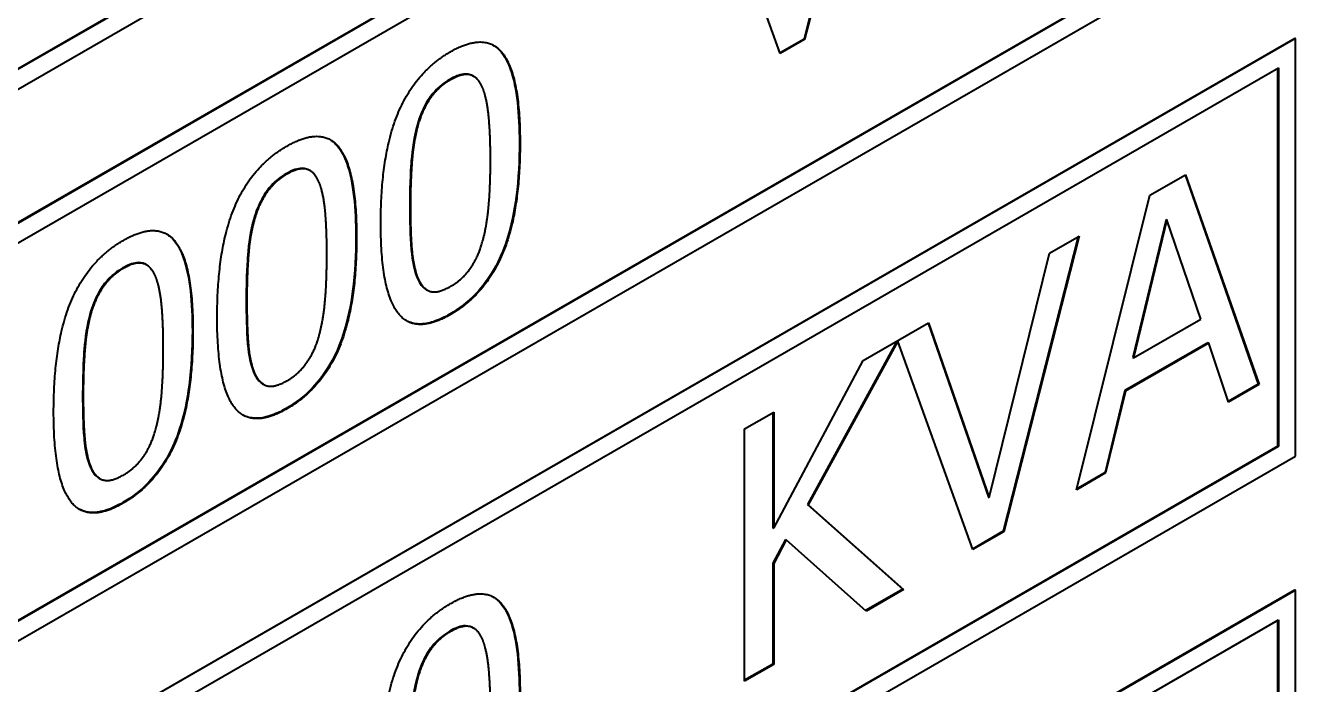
# Model space of a CAD drawing. Header units: inches. Extents: x 0 to 4752, y 0 to 3360.
# Drawn here: x 4292.37 to 4302.92, y 2277.15 to 2282.62 of the extents above; entities that cross this region are included whole.
import ezdxf

# ---------------------------------------------------------------- set-up
doc = ezdxf.new("R2010")
doc.units = ezdxf.units.IN
doc.header["$MEASUREMENT"] = 0
doc.layers.add('POWER SUPPLY CASE OUTLINE$0$가시적인 것(ISO)', color=3, linetype='Continuous', lineweight=40)
doc.layers.add('POWER SUPPLY CASE OUTLINE$0$가시적인 좁은 것(ISO)', color=3, linetype='Continuous', lineweight=35)

msp = doc.modelspace()

# ---------------------------------------------------------------- linework, layer by layer
at = {"layer": 'POWER SUPPLY CASE OUTLINE$0$가시적인 것(ISO)'}
for p, q in [((4284.108, 2277.537), (4302.77, 2288.284)), ((4283.967, 2277.286), (4302.918, 2288.199)), ((4302.776, 2288.281), (4284.108, 2277.531)), ((4283.961, 2276.177), (4302.912, 2287.09)), ((4302.918, 2287.087), (4283.967, 2276.174)), ((4284.108, 2276.092), (4302.776, 2286.842)), ((4299.32, 2284.411), (4298.835, 2282.503)), ((4299.328, 2284.415), (4298.84, 2282.499)), ((4284.108, 2272.959), (4302.77, 2283.706)), ((4302.776, 2283.702), (4284.108, 2272.952)), ((4298.638, 2282.383), (4298.151, 2283.737)), ((4283.967, 2272.707), (4302.918, 2283.62)), ((4283.961, 2271.599), (4302.912, 2282.512)), ((4302.918, 2282.508), (4283.967, 2271.596)), ((4298.835, 2282.503), (4298.636, 2282.388)), ((4298.84, 2282.499), (4298.638, 2282.383)), ((4298.835, 2282.503), (4298.84, 2282.499)), ((4302.912, 2282.512), (4302.918, 2282.508)), ((4302.918, 2279.042), (4302.918, 2282.508)), ((4284.108, 2271.514), (4302.776, 2282.264)), ((4296.085, 2282.197), (4296.091, 2282.194)), ((4302.77, 2279.127), (4302.77, 2282.26)), ((4302.776, 2282.264), (4302.776, 2279.124)), ((4294.727, 2281.415), (4294.733, 2281.411)), ((4301.707, 2281.207), (4302.003, 2281.378)), ((4302, 2281.376), (4302.608, 2279.639)), ((4302.003, 2281.378), (4302.614, 2279.636)), ((4301.097, 2278.763), (4301.707, 2281.207)), ((4301.844, 2281.007), (4301.565, 2279.861)), ((4301.849, 2281.004), (4301.571, 2279.858)), ((4301.844, 2281.007), (4301.849, 2281.004)), ((4302.13, 2280.18), (4301.849, 2281.004)), ((4301.111, 2280.864), (4300.49, 2278.42)), ((4301.119, 2280.868), (4300.495, 2278.416)), ((4300.874, 2280.727), (4301.119, 2280.868)), ((4300.372, 2278.7), (4300.874, 2280.727)), ((4293.369, 2280.633), (4293.374, 2280.629)), ((4295.698, 2280.425), (4295.704, 2280.421)), ((4301.571, 2279.858), (4302.13, 2280.18)), ((4299.325, 2279.835), (4299.87, 2280.149)), ((4299.867, 2280.147), (4300.367, 2278.703)), ((4299.87, 2280.149), (4300.372, 2278.7)), ((4299.607, 2279.998), (4298.863, 2278.641)), ((4299.614, 2279.996), (4298.869, 2278.638)), ((4299.609, 2279.999), (4299.614, 2279.996)), ((4300.236, 2278.267), (4299.614, 2279.996)), ((4302.19, 2279.984), (4301.499, 2279.586)), ((4302.196, 2279.981), (4301.505, 2279.583)), ((4302.19, 2279.984), (4302.196, 2279.981)), ((4302.36, 2279.49), (4302.196, 2279.981)), ((4301.565, 2279.861), (4301.571, 2279.858)), ((4298.583, 2278.446), (4299.325, 2279.835)), ((4294.34, 2279.643), (4294.345, 2279.639)), ((4302.608, 2279.639), (4302.358, 2279.496)), ((4302.614, 2279.636), (4302.36, 2279.49)), ((4302.608, 2279.639), (4302.614, 2279.636)), ((4301.499, 2279.586), (4301.335, 2278.906)), ((4301.505, 2279.583), (4301.34, 2278.903)), ((4301.499, 2279.586), (4301.505, 2279.583)), ((4298.342, 2279.269), (4298.583, 2279.408)), ((4298.577, 2279.404), (4298.577, 2278.449)), ((4298.583, 2279.408), (4298.583, 2278.446)), ((4298.342, 2277.176), (4298.342, 2279.269)), ((4284.108, 2268.381), (4302.77, 2279.127)), ((4302.776, 2279.124), (4284.108, 2268.374)), ((4302.77, 2279.127), (4302.776, 2279.124)), ((4283.967, 2268.129), (4302.918, 2279.042)), ((4301.34, 2278.903), (4301.097, 2278.763)), ((4301.335, 2278.906), (4301.099, 2278.77)), ((4301.335, 2278.906), (4301.34, 2278.903)), ((4292.981, 2278.86), (4292.987, 2278.857)), ((4300.367, 2278.703), (4300.372, 2278.7)), ((4298.863, 2278.641), (4299.657, 2277.94)), ((4298.863, 2278.641), (4298.869, 2278.638)), ((4298.869, 2278.638), (4299.662, 2277.937)), ((4298.577, 2278.449), (4298.583, 2278.446)), ((4300.49, 2278.42), (4300.234, 2278.272)), ((4300.495, 2278.416), (4300.236, 2278.267)), ((4300.49, 2278.42), (4300.495, 2278.416)), ((4298.682, 2278.352), (4298.577, 2278.154)), ((4298.688, 2278.349), (4298.583, 2278.151)), ((4298.682, 2278.352), (4298.688, 2278.349)), ((4299.35, 2277.757), (4298.688, 2278.349)), ((4298.577, 2278.154), (4298.577, 2277.318)), ((4298.577, 2278.154), (4298.583, 2278.151)), ((4298.583, 2278.151), (4298.583, 2277.315)), ((4283.961, 2267.021), (4302.912, 2277.933)), ((4302.918, 2277.93), (4283.967, 2267.017)), ((4299.657, 2277.94), (4299.345, 2277.761)), ((4299.662, 2277.937), (4299.35, 2277.757)), ((4299.657, 2277.94), (4299.662, 2277.937)), ((4302.912, 2277.933), (4302.918, 2277.93)), ((4302.918, 2274.464), (4302.918, 2277.93)), ((4284.108, 2266.935), (4302.776, 2277.685)), ((4302.77, 2274.549), (4302.77, 2277.682)), ((4302.776, 2277.685), (4302.776, 2274.546)), ((4296.085, 2277.619), (4296.091, 2277.615)), ((4298.577, 2277.318), (4298.342, 2277.183)), ((4298.583, 2277.315), (4298.342, 2277.176)), ((4298.577, 2277.318), (4298.583, 2277.315))]:
    msp.add_line(p, q, dxfattribs=at)
for points in [[(4295.32, 2280.973), (4295.32, 2281.54), (4295.603, 2282.227), (4295.899, 2282.398)], [(4295.899, 2282.398), (4296.197, 2282.569), (4296.477, 2282.188), (4296.477, 2281.642)], [(4295.899, 2282.165), (4295.798, 2282.107), (4295.667, 2281.922), (4295.629, 2281.789)], [(4296.165, 2282.101), (4296.128, 2282.187), (4296, 2282.224), (4295.899, 2282.165)], [(4296.231, 2281.5), (4296.231, 2281.715), (4296.201, 2282.015), (4296.165, 2282.101)], [(4295.629, 2281.789), (4295.593, 2281.661), (4295.566, 2281.321), (4295.566, 2281.115)], [(4294.541, 2281.615), (4294.839, 2281.787), (4295.119, 2281.405), (4295.119, 2280.859)], [(4296.477, 2281.642), (4296.477, 2281.078), (4296.194, 2280.388), (4295.899, 2280.218)], [(4293.961, 2280.191), (4293.961, 2280.758), (4294.244, 2281.445), (4294.541, 2281.615)], [(4294.806, 2281.319), (4294.77, 2281.405), (4294.642, 2281.441), (4294.541, 2281.383)], [(4296.166, 2280.825), (4296.201, 2280.949), (4296.231, 2281.284), (4296.231, 2281.5)], [(4294.541, 2281.383), (4294.44, 2281.325), (4294.309, 2281.139), (4294.271, 2281.007)], [(4294.872, 2280.717), (4294.872, 2280.933), (4294.843, 2281.233), (4294.806, 2281.319)], [(4295.566, 2281.115), (4295.566, 2280.895), (4295.59, 2280.613), (4295.628, 2280.52)], [(4294.271, 2281.007), (4294.234, 2280.879), (4294.208, 2280.538), (4294.208, 2280.333)], [(4293.182, 2280.833), (4293.48, 2281.005), (4293.76, 2280.623), (4293.76, 2280.077)], [(4295.899, 2280.218), (4295.6, 2280.046), (4295.32, 2280.422), (4295.32, 2280.973)], [(4292.603, 2279.409), (4292.603, 2279.975), (4292.886, 2280.662), (4293.182, 2280.833)], [(4295.119, 2280.859), (4295.119, 2280.296), (4294.836, 2279.606), (4294.541, 2279.436)], [(4295.899, 2280.451), (4295.999, 2280.508), (4296.129, 2280.693), (4296.166, 2280.825)], [(4294.808, 2280.043), (4294.843, 2280.166), (4294.872, 2280.502), (4294.872, 2280.717)], [(4293.182, 2280.601), (4293.081, 2280.542), (4292.951, 2280.357), (4292.912, 2280.225)], [(4293.448, 2280.537), (4293.411, 2280.622), (4293.284, 2280.659), (4293.182, 2280.601)], [(4293.514, 2279.935), (4293.514, 2280.151), (4293.485, 2280.451), (4293.448, 2280.537)], [(4295.628, 2280.52), (4295.663, 2280.432), (4295.794, 2280.39), (4295.899, 2280.451)], [(4294.208, 2280.333), (4294.208, 2280.113), (4294.231, 2279.831), (4294.269, 2279.738)], [(4292.912, 2280.225), (4292.876, 2280.097), (4292.849, 2279.756), (4292.849, 2279.551)], [(4294.541, 2279.436), (4294.241, 2279.264), (4293.961, 2279.64), (4293.961, 2280.191)], [(4293.76, 2280.077), (4293.76, 2279.514), (4293.477, 2278.824), (4293.182, 2278.654)], [(4294.541, 2279.668), (4294.641, 2279.726), (4294.771, 2279.911), (4294.808, 2280.043)], [(4293.449, 2279.26), (4293.485, 2279.384), (4293.514, 2279.72), (4293.514, 2279.935)], [(4294.269, 2279.738), (4294.305, 2279.649), (4294.435, 2279.607), (4294.541, 2279.668)], [(4292.849, 2279.551), (4292.849, 2279.33), (4292.873, 2279.049), (4292.911, 2278.955)], [(4293.182, 2278.654), (4292.883, 2278.481), (4292.603, 2278.858), (4292.603, 2279.409)], [(4293.182, 2278.886), (4293.282, 2278.944), (4293.413, 2279.129), (4293.449, 2279.26)], [(4292.911, 2278.955), (4292.946, 2278.867), (4293.077, 2278.825), (4293.182, 2278.886)], [(4295.899, 2277.819), (4296.197, 2277.991), (4296.477, 2277.609), (4296.477, 2277.063)], [(4295.32, 2276.395), (4295.32, 2276.962), (4295.603, 2277.649), (4295.899, 2277.819)], [(4296.165, 2277.523), (4296.128, 2277.609), (4296, 2277.645), (4295.899, 2277.587)], [(4295.899, 2277.587), (4295.798, 2277.529), (4295.667, 2277.343), (4295.629, 2277.211)], [(4296.231, 2276.921), (4296.231, 2277.137), (4296.201, 2277.437), (4296.165, 2277.523)], [(4295.629, 2277.211), (4295.593, 2277.083), (4295.566, 2276.742), (4295.566, 2276.537)]]:
    msp.add_open_spline(points, degree=2, dxfattribs=at)
for points, knots in [([(4296.257, 2282.451), (4296.265, 2282.446), (4296.273, 2282.441), (4296.311, 2282.411), (4296.356, 2282.364), (4296.453, 2282.098), (4296.471, 2281.875), (4296.471, 2281.645)], [-0.1967538, -0.1967538, -0.1967538, -0.1967538, -0.1778314, -0.1778314, -0.1056911, -0.1056911, 0, 0, 0, 0]), ([(4295.893, 2282.169), (4295.871, 2282.156), (4295.848, 2282.141), (4295.806, 2282.107), (4295.787, 2282.089), (4295.749, 2282.048), (4295.721, 2282.014), (4295.662, 2281.908), (4295.64, 2281.849), (4295.624, 2281.793)], [-0.08997993, -0.08997993, -0.08997993, -0.08997993, -0.06661875, -0.06661875, -0.04544513, -0.04544513, -0.02339217, -0.02339217, 0, 0, 0, 0]), ([(4296.085, 2282.197), (4296.085, 2282.198), (4296.084, 2282.198), (4296.055, 2282.213), (4296.029, 2282.214), (4295.972, 2282.207), (4295.932, 2282.191), (4295.893, 2282.169)], [-0.03284508, -0.03284508, -0.03284508, -0.03284508, -0.03244493, -0.03244493, -0.02060767, -0.02060767, 0, 0, 0, 0]), ([(4295.624, 2281.793), (4295.595, 2281.693), (4295.581, 2281.587), (4295.57, 2281.449), (4295.56, 2281.323), (4295.56, 2281.119)], [-0.2872609, -0.2872609, -0.2872609, -0.2872609, -0.0939422, -0.0939422, 0, 0, 0, 0]), ([(4294.898, 2281.669), (4294.907, 2281.664), (4294.915, 2281.658), (4294.952, 2281.629), (4294.998, 2281.582), (4295.094, 2281.316), (4295.113, 2281.093), (4295.113, 2280.863)], [-0.1967538, -0.1967538, -0.1967538, -0.1967538, -0.1778314, -0.1778314, -0.1056911, -0.1056911, 0, 0, 0, 0]), ([(4296.471, 2281.645), (4296.471, 2281.502), (4296.465, 2281.348), (4296.429, 2281.078), (4296.404, 2280.951), (4296.341, 2280.76), (4296.307, 2280.674), (4296.214, 2280.513), (4296.165, 2280.448), (4296.041, 2280.319), (4295.967, 2280.264), (4295.893, 2280.221)], [-0.2680321, -0.2680321, -0.2680321, -0.2680321, -0.1780903, -0.1780903, -0.1090851, -0.1090851, -0.0707526, -0.0707526, -0.0392192, -0.0392192, 0, 0, 0, 0]), ([(4294.727, 2281.415), (4294.726, 2281.415), (4294.725, 2281.416), (4294.697, 2281.431), (4294.67, 2281.432), (4294.613, 2281.425), (4294.574, 2281.409), (4294.535, 2281.386)], [-0.03284508, -0.03284508, -0.03284508, -0.03284508, -0.03244493, -0.03244493, -0.02060767, -0.02060767, 0, 0, 0, 0]), ([(4294.535, 2281.386), (4294.513, 2281.373), (4294.49, 2281.358), (4294.448, 2281.325), (4294.428, 2281.307), (4294.39, 2281.265), (4294.363, 2281.231), (4294.304, 2281.125), (4294.282, 2281.067), (4294.265, 2281.01)], [-0.08997993, -0.08997993, -0.08997993, -0.08997993, -0.06661875, -0.06661875, -0.04544513, -0.04544513, -0.02339217, -0.02339217, 0, 0, 0, 0]), ([(4295.56, 2281.119), (4295.56, 2281.002), (4295.563, 2280.869), (4295.576, 2280.713), (4295.586, 2280.612), (4295.622, 2280.523)], [-0.189822, -0.189822, -0.189822, -0.189822, -0.0541151, -0.0541151, 0, 0, 0, 0]), ([(4294.265, 2281.01), (4294.237, 2280.911), (4294.222, 2280.805), (4294.212, 2280.667), (4294.202, 2280.541), (4294.202, 2280.336)], [-0.2872609, -0.2872609, -0.2872609, -0.2872609, -0.0939422, -0.0939422, 0, 0, 0, 0]), ([(4293.54, 2280.887), (4293.548, 2280.882), (4293.556, 2280.876), (4293.594, 2280.847), (4293.64, 2280.8), (4293.736, 2280.534), (4293.755, 2280.311), (4293.755, 2280.08)], [-0.1967538, -0.1967538, -0.1967538, -0.1967538, -0.1778314, -0.1778314, -0.1056911, -0.1056911, 0, 0, 0, 0]), ([(4295.113, 2280.863), (4295.113, 2280.72), (4295.106, 2280.565), (4295.071, 2280.296), (4295.046, 2280.168), (4294.983, 2279.978), (4294.949, 2279.892), (4294.855, 2279.731), (4294.807, 2279.666), (4294.683, 2279.537), (4294.609, 2279.482), (4294.535, 2279.439)], [-0.2680321, -0.2680321, -0.2680321, -0.2680321, -0.1780903, -0.1780903, -0.1090851, -0.1090851, -0.0707526, -0.0707526, -0.0392192, -0.0392192, 0, 0, 0, 0]), ([(4293.177, 2280.604), (4293.154, 2280.591), (4293.132, 2280.576), (4293.09, 2280.543), (4293.07, 2280.525), (4293.032, 2280.483), (4293.004, 2280.449), (4292.945, 2280.343), (4292.923, 2280.285), (4292.907, 2280.228)], [-0.08997993, -0.08997993, -0.08997993, -0.08997993, -0.06661875, -0.06661875, -0.04544513, -0.04544513, -0.02339217, -0.02339217, 0, 0, 0, 0]), ([(4293.369, 2280.633), (4293.368, 2280.633), (4293.367, 2280.634), (4293.338, 2280.649), (4293.312, 2280.65), (4293.255, 2280.643), (4293.216, 2280.626), (4293.177, 2280.604)], [-0.03284508, -0.03284508, -0.03284508, -0.03284508, -0.03244493, -0.03244493, -0.02060767, -0.02060767, 0, 0, 0, 0]), ([(4295.622, 2280.523), (4295.631, 2280.5), (4295.643, 2280.479), (4295.668, 2280.446), (4295.682, 2280.434), (4295.698, 2280.425)], [-0.0500509, -0.0500509, -0.0500509, -0.0500509, -0.04141394, -0.04141394, -0.03402, -0.03402, -0.03402, -0.03402]), ([(4294.202, 2280.336), (4294.202, 2280.22), (4294.205, 2280.086), (4294.218, 2279.931), (4294.227, 2279.83), (4294.264, 2279.741)], [-0.189822, -0.189822, -0.189822, -0.189822, -0.0541151, -0.0541151, 0, 0, 0, 0]), ([(4292.907, 2280.228), (4292.878, 2280.129), (4292.864, 2280.023), (4292.853, 2279.885), (4292.844, 2279.759), (4292.844, 2279.554)], [-0.2872609, -0.2872609, -0.2872609, -0.2872609, -0.0939422, -0.0939422, 0, 0, 0, 0]), ([(4295.893, 2280.221), (4295.848, 2280.195), (4295.801, 2280.173), (4295.716, 2280.145), (4295.676, 2280.138), (4295.599, 2280.14), (4295.564, 2280.149), (4295.533, 2280.167)], [-0.4075803, -0.4075803, -0.4075803, -0.4075803, -0.3359098, -0.3359098, -0.270443, -0.270443, -0.2011203, -0.2011203, -0.2011203, -0.2011203]), ([(4293.755, 2280.08), (4293.755, 2279.938), (4293.748, 2279.783), (4293.712, 2279.513), (4293.688, 2279.386), (4293.624, 2279.195), (4293.591, 2279.11), (4293.497, 2278.949), (4293.448, 2278.884), (4293.324, 2278.754), (4293.251, 2278.7), (4293.177, 2278.657)], [-0.2680321, -0.2680321, -0.2680321, -0.2680321, -0.1780903, -0.1780903, -0.1090851, -0.1090851, -0.0707526, -0.0707526, -0.0392192, -0.0392192, 0, 0, 0, 0]), ([(4294.264, 2279.741), (4294.273, 2279.718), (4294.284, 2279.697), (4294.31, 2279.664), (4294.324, 2279.652), (4294.34, 2279.643)], [-0.0500509, -0.0500509, -0.0500509, -0.0500509, -0.04141394, -0.04141394, -0.03402, -0.03402, -0.03402, -0.03402]), ([(4292.844, 2279.554), (4292.844, 2279.438), (4292.846, 2279.304), (4292.859, 2279.148), (4292.869, 2279.048), (4292.905, 2278.959)], [-0.189822, -0.189822, -0.189822, -0.189822, -0.0541151, -0.0541151, 0, 0, 0, 0]), ([(4294.535, 2279.439), (4294.489, 2279.413), (4294.443, 2279.391), (4294.357, 2279.363), (4294.318, 2279.356), (4294.241, 2279.358), (4294.205, 2279.367), (4294.174, 2279.384)], [-0.4075803, -0.4075803, -0.4075803, -0.4075803, -0.3359098, -0.3359098, -0.270443, -0.270443, -0.2011203, -0.2011203, -0.2011203, -0.2011203]), ([(4292.905, 2278.959), (4292.915, 2278.936), (4292.926, 2278.915), (4292.952, 2278.882), (4292.965, 2278.869), (4292.981, 2278.86)], [-0.0500509, -0.0500509, -0.0500509, -0.0500509, -0.04141394, -0.04141394, -0.03402, -0.03402, -0.03402, -0.03402]), ([(4293.177, 2278.657), (4293.131, 2278.631), (4293.085, 2278.609), (4292.999, 2278.581), (4292.959, 2278.574), (4292.882, 2278.575), (4292.847, 2278.585), (4292.816, 2278.602)], [-0.4075803, -0.4075803, -0.4075803, -0.4075803, -0.3359098, -0.3359098, -0.270443, -0.270443, -0.2011203, -0.2011203, -0.2011203, -0.2011203]), ([(4296.257, 2277.873), (4296.265, 2277.868), (4296.273, 2277.862), (4296.311, 2277.833), (4296.356, 2277.786), (4296.453, 2277.52), (4296.471, 2277.297), (4296.471, 2277.067)], [-0.1967538, -0.1967538, -0.1967538, -0.1967538, -0.1778314, -0.1778314, -0.1056911, -0.1056911, 0, 0, 0, 0]), ([(4296.085, 2277.619), (4296.085, 2277.619), (4296.084, 2277.62), (4296.055, 2277.635), (4296.029, 2277.636), (4295.972, 2277.629), (4295.932, 2277.613), (4295.893, 2277.59)], [-0.03284508, -0.03284508, -0.03284508, -0.03284508, -0.03244493, -0.03244493, -0.02060767, -0.02060767, 0, 0, 0, 0]), ([(4295.893, 2277.59), (4295.871, 2277.577), (4295.848, 2277.562), (4295.806, 2277.529), (4295.787, 2277.511), (4295.749, 2277.469), (4295.721, 2277.435), (4295.662, 2277.329), (4295.64, 2277.271), (4295.624, 2277.214)], [-0.08997993, -0.08997993, -0.08997993, -0.08997993, -0.06661875, -0.06661875, -0.04544513, -0.04544513, -0.02339217, -0.02339217, 0, 0, 0, 0]), ([(4295.624, 2277.214), (4295.595, 2277.115), (4295.581, 2277.009), (4295.57, 2276.871), (4295.56, 2276.745), (4295.56, 2276.54)], [-0.2872609, -0.2872609, -0.2872609, -0.2872609, -0.0939422, -0.0939422, 0, 0, 0, 0])]:
    msp.add_open_spline(points, degree=3, knots=knots, dxfattribs=at)
at = {"layer": 'POWER SUPPLY CASE OUTLINE$0$가시적인 좁은 것(ISO)'}
for p, q in [((4295.893, 2282.169), (4295.899, 2282.165)), ((4295.624, 2281.793), (4295.629, 2281.789)), ((4296.471, 2281.645), (4296.477, 2281.642)), ((4294.535, 2281.386), (4294.541, 2281.383)), ((4295.56, 2281.119), (4295.566, 2281.115)), ((4294.265, 2281.01), (4294.271, 2281.007)), ((4295.113, 2280.863), (4295.119, 2280.859)), ((4293.177, 2280.604), (4293.182, 2280.601)), ((4295.622, 2280.523), (4295.628, 2280.52)), ((4294.202, 2280.336), (4294.208, 2280.333)), ((4292.907, 2280.228), (4292.912, 2280.225)), ((4295.893, 2280.221), (4295.899, 2280.218)), ((4293.755, 2280.08), (4293.76, 2280.077)), ((4294.264, 2279.741), (4294.269, 2279.738)), ((4292.844, 2279.554), (4292.849, 2279.551)), ((4294.535, 2279.439), (4294.541, 2279.436)), ((4292.905, 2278.959), (4292.911, 2278.955)), ((4293.177, 2278.657), (4293.182, 2278.654)), ((4295.893, 2277.59), (4295.899, 2277.587)), ((4295.624, 2277.214), (4295.629, 2277.211))]:
    msp.add_line(p, q, dxfattribs=at)

doc.saveas('drawing.dxf')
